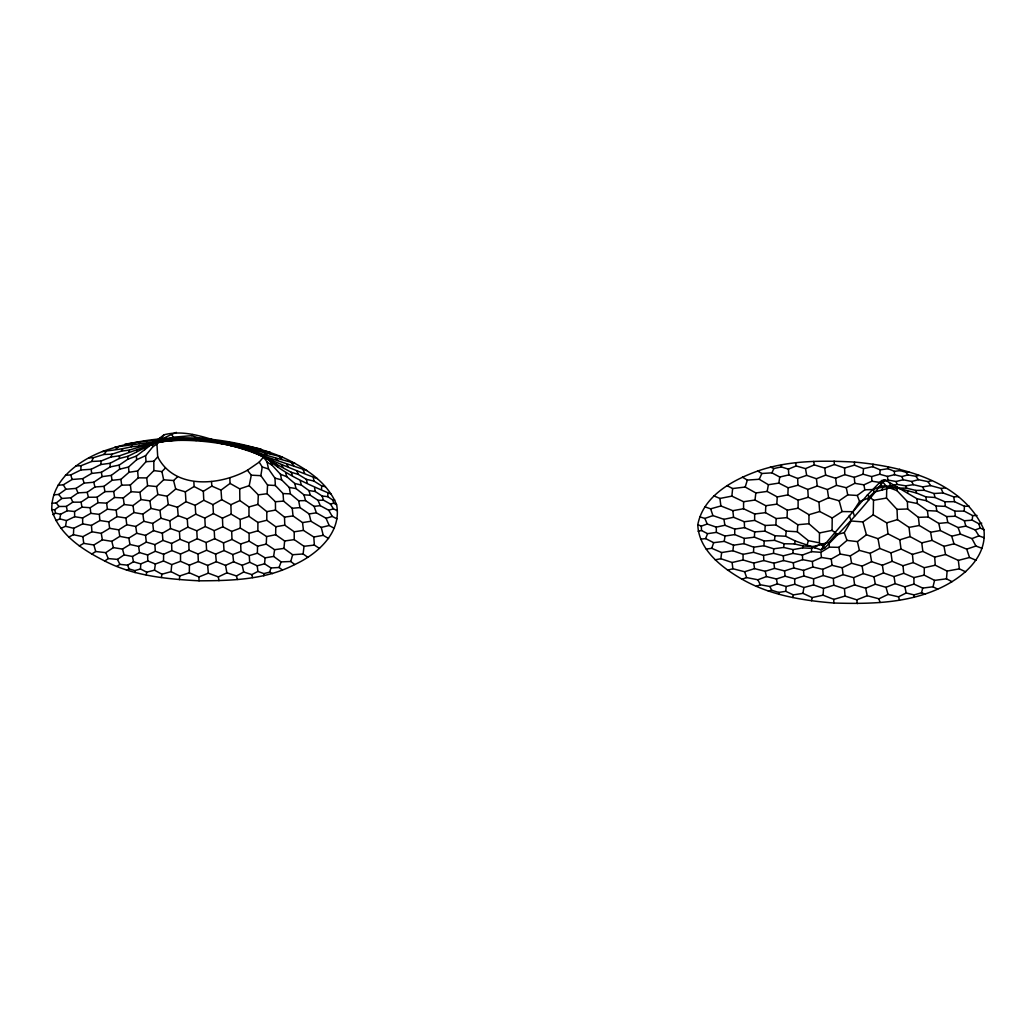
<?xml version="1.0" encoding="UTF-8"?>
<svg xmlns="http://www.w3.org/2000/svg" width="1036" height="1036" viewBox="0 0 1036 1036"><rect width="100%" height="100%" fill="white"/><g stroke="black" fill="none" stroke-linecap="round" stroke-linejoin="round"><path stroke-width="1.5" d="M282.362 569.942L279.034 567.482L270.992 567.961L264.53 563.817L257.213 565.811L249.689 562.276L242.204 565.306L233.605 561.784L225.524 565.371L216.304 561.693L207.653 565.41L198.355 561.577L189.42 565.164L180.523 561.318L180.523 554.027L189.083 550.284L198.018 554.001L206.604 550.258L215.605 554.118L224.022 550.556L232.802 554.545L240.961 551.411L249.262 555.62L257.368 553.211L265.112 557.86L273.634 556.423L281.106 561.9L290.766 561.499L294.755 564.529C317.495 554.092 341.945 532.426 336.622 504.83C327.298 481.442 304.027 467.158 282.129 457.018C225.744 434.265 159.829 430.859 102.344 451.554C77.933 461.098 51.036 480.613 51.8 509.621C58.651 534.576 82.958 549.974 104.766 561.02C133.786 576.016 166.964 579.072 199.054 580.82C231.416 580.691 265.423 579.888 294.755 564.529M328.58 538.513L323.245 535.34L313.804 537.011L303.444 530.393L294.224 531.792L284.783 525.174L275.783 526.754L266.796 520.266L266.809 511.642L257.912 504.415L258.314 494.858L249.21 485.677L251.295 475.174L247.397 470.266C219.58 485.638 174.566 489.808 157.718 456.837L156.941 444.081L163.999 434.809C189.562 428.101 214.569 441.971 239.174 447.345C250.699 449.909 262.38 453.108 270.836 461.875C289.096 476.405 310.386 485.288 331.157 494.107M977.013 515.475L972.636 515.591L964.192 511.098L954.816 511.149L945.389 506.384L936.091 505.969L926.43 500.725L917.028 498.769L884.64 479.72L881.623 480.587L867.391 495.014L825.562 543.537L812.91 546.529L803.392 545.959L794.366 543.939L784.135 543.745L774.514 540.339L764.244 540.986L754.428 537.192L744.327 538.409L734.731 534.589L734.744 529.085L724.902 525.265L716.252 527.13L707.225 524.022L701.32 526.12L697.785 524.695C703.366 495.843 732.387 480.186 757.743 471.017C788.681 460.204 822.221 460.398 854.558 462.069C902.745 466.511 962.729 481.274 983.928 529.72C987.282 558.313 961.162 578.852 937.658 589.173C905.244 603.574 868.634 604.066 833.786 603.017C802.162 600.504 769.968 595.143 742.035 579.228C721.898 567.598 698.704 550.038 697.785 524.695M958.468 496.62L953.716 496.866L943.032 492.955L934.019 493.512L924.19 490.3L915.785 490.429L906.668 488.189L890.105 487.852L874.164 492.126L867.792 498.394L859.556 501.476L852.939 511.693L842.074 511.564L832.219 518L819.696 511.525L808.986 514.698L798.096 508.223L798.121 500.194L787.852 494.897L777.285 496.93L767.158 491.427L755.84 492.955L745.195 487.037L732.633 488.539L726.935 485.599M884.64 479.72C866.692 504.066 846.075 526.392 824.824 547.85L819.398 542.825L819.476 532.944L808.909 523.737L797.759 524.721L787.062 517.624L776.184 518.557L765.475 512.665L754.648 513.985L743.563 508.741L743.589 501.722L731.869 496.127L719.916 498.445L713.83 495.855M952.019 581.688L946.464 578.813L934.576 580.38L924.254 575.135L924.28 567.715L913.221 562.587L903.003 565.734L892.151 561.331L882.374 565.242L871.626 561.654L862.12 566.109L851.605 563.273L842.242 567.741L832.05 565.332L822.739 569.321L812.833 567.003L803.547 570.37L793.757 567.961L784.524 570.914L774.539 568.401L765.19 571.289L754.558 568.635L744.612 571.742L732.866 568.738L727.557 570.214M319.528 548.433L314.361 545.078L304.014 546.296L294.224 539.626L284.641 540.973L275.641 534.731L266.602 536.57L257.86 530.795L257.912 522.468L248.99 516.368L240.171 519.476L231.183 514.167L222.455 518.155L213.416 513.61L204.804 518.091L195.739 514.154L187.257 518.971L178.205 515.721L169.865 520.823L160.878 518.22L152.732 523.4L143.81 521.302L135.768 526.469L126.806 524.747L118.726 529.849L109.635 528.321L101.256 533.346L91.945 531.766L82.906 536.648L73.439 534.718L68.816 537.011M808.909 523.737L808.986 514.698M706.163 549.067L711.758 548.316L721.639 552.551L732.879 550.738L743.058 554.338L753.522 552.33L763.584 555.4L773.555 553.341L783.345 555.801L792.928 553.405L802.434 555.037L811.564 551.67L811.589 548.342L820.486 544.314L828.942 542.475L835.663 534.9L844.262 532.646L851.152 521.004L849.3 515.449M937.658 589.173L933.009 586.79L922.739 588.085L913.959 584.11L904.881 586.881L895.143 583.644L886.013 587.334L875.329 584.2L865.643 588.189L854.622 584.913L844.457 588.668L833.76 585.21L823.529 588.396L813.584 584.926L813.623 578.813L823.193 575.524L833.371 578.438L843.084 574.643L853.638 577.661L863.299 573.594L873.97 576.845L883.54 572.947L894.029 576.599L903.716 573.296L913.907 577.57L924.254 575.135M837.995 534.654L832.063 530.393L832.219 518M57.964 485.236L63.313 484.809L72.132 479.474L82.725 478.658L91.673 473.439L101.373 472.312L110.192 466.925L119.257 465.06L127.829 459.233L127.868 456.332C144.185 448.459 159.777 439.355 176.405 432.375M272.468 573.633L269.658 572.131L263.882 573.607L257.899 571.432L251.852 574.604L243.693 572.014L236.467 575.951L226.897 572.817L218.35 576.897L208.327 573.167L198.925 576.935L189.316 572.766L189.42 565.164M833.786 603.017L833.838 599.391L823.076 595.182L812.133 597.552L802.913 593.343L793.369 594.897L785.754 591.31L778.735 592.437L771.665 590.235L768.362 591.129M275.641 534.731L275.783 526.754M180.523 561.318L171.756 564.607L163.507 560.994L163.623 554.273L171.872 550.595L180.523 554.027M851.152 521.004L862.936 521.924L873.231 514.814L873.516 500.284L867.391 495.014M982.154 548.394L975.925 546.024L971.962 538.616L960.476 534.123L951.708 536.195L940.312 530.536L930.626 532.245L919.32 525.498L909.038 527.389L897.474 519.619L897.008 509.349L886.531 498.057L886.764 486.803L881.623 480.587M257.368 553.211L257.55 546.179L249.132 541.18L240.65 543.991L231.986 539.458L223.517 542.877L214.659 538.707L206.151 542.514L197.228 538.707L188.746 542.735L179.914 539.29L171.587 543.421L162.911 540.416L154.895 544.612L146.322 542.113L138.63 546.425L129.966 544.483L122.507 549.067L113.377 547.617L105.776 552.654L95.726 551.515L91.686 554.118M773.555 553.341L773.685 548.795L763.933 545.739L753.742 547.202L743.952 543.667L733.566 545.195L724.229 541.375L713.662 542.67L705.633 538.603L700.737 539.173M65.385 475.278L70.772 474.941L80.86 469.981L81.002 465.708L91.738 461.46L101.178 460.981L110.93 456.993L119.606 455.788L173.154 437.205L191.673 435.677L199.288 438.124L207.835 438.992L240.067 448.096L306.824 470.512M263.804 575.848L263.882 573.607M787.062 517.624L787.334 510.165L776.78 504.156L765.811 505.723L754.998 500.025L743.589 501.722M754.428 537.192L754.635 531.908L744.534 527.635L734.744 529.085M792.928 553.405L793.084 549.598L802.615 547.902L811.589 548.342M753.522 552.33L753.742 547.202M824.824 547.85L821.017 549.87L795.415 541.012L785.664 536.234L774.993 535.741L764.931 531.118L765.164 525.485L754.648 520.396L744.314 521.743L733.566 517.275L723.944 519.334L712.936 515.604L704.868 518.44L699.779 516.822M787.852 494.897L788.163 487.788L778.839 483.1L768.401 484.719L759.233 479.279L747.345 480.082L742.411 477.169M307.796 557.277L303.121 553.962L292.631 554.726L283.942 548.407L274.605 549.702L266.265 544.12L266.602 536.57M321.536 489.147L321.678 485.91L313.921 481.054L306.358 479.331L298.251 474.384L291.181 472.261L251.178 450.518M73.439 534.718L73.737 528.308L82.686 523.879L91.427 525.407L99.896 520.525L108.793 521.859L116.977 516.64L125.9 518L133.942 512.535L142.89 514.115L150.958 508.443L160.01 510.437L168.272 504.571L177.467 507.251L185.962 501.683L195.182 505.335L203.781 500.284L212.95 504.61L221.691 499.676L230.886 504.687L239.86 500.569L248.977 506.954L257.912 504.415M765.475 512.665L765.811 505.723M770.434 467.003L773.853 468.531L781.299 466.938L788.422 469.14L796.14 465.941L805.516 468.622L814.309 464.892L824.695 468.065L834.394 464.529L844.573 468L854.415 465.151L854.558 462.069M189.316 572.766L179.707 575.977L171.044 571.665L161.927 574.216L154.506 570.176L146.685 572.183L140.495 568.958L140.741 563.895L147.798 560.955L155.374 564.011L163.507 560.994M819.398 542.825L808.391 540.663L797.319 531.766L786.298 531.092L775.86 524.967L776.184 518.557M964.192 511.098L964.438 506.267L954.519 501.683L944.845 501.748L935.016 497.487L925.899 496.866L916.484 493.032L890.701 486.221L878.645 487.865M334.796 500L332.66 500L327.777 496.658L327.946 493.55M334.343 528.347L329.176 525.511L321.251 527.402L310.904 521.25L302.538 522.584L293.033 515.928L284.499 517.119L275.524 510.088L275.408 501.735L267.094 493.719L267.56 485.042L260.865 475.679L262.225 466.977L259.207 462.121L263.455 457.135L259.984 453.613M797.319 531.766L797.759 524.721M763.933 545.739L764.244 540.986M823.076 595.182L823.529 588.396M743.952 543.667L744.327 538.409M776.78 504.156L777.285 496.93M757.743 471.017L761.848 473.491L771.924 472.843L779.745 477.026L788.797 474.915L797.668 478.464L806.668 475.382L816.433 478.736L825.653 475.148L835.612 478.243L844.819 474.63L854.26 477.337L863.066 474.203L863.48 468.648L854.415 465.151M179.422 579.668L179.707 575.977M785.754 591.31L786.156 586.518L794.754 584.265L803.897 587.503L813.584 584.926M946.464 578.813L947.137 571.082L935.288 565.229L924.28 567.715M981.765 523.167L978.761 523.698L972.234 520.163L972.636 515.591M264.53 563.817L265.112 557.86M283.942 548.407L284.641 540.973M171.044 571.665L171.756 564.607M731.869 496.127L732.633 488.539M774.514 540.339L774.993 535.741M303.121 553.962L304.014 546.296M80.86 469.981L91.168 469.295L100.751 464.542L101.178 460.981M754.998 500.025L755.84 492.955M785.664 536.234L786.298 531.092M715.19 559.828L720.875 558.715L721.639 552.551M732.879 550.738L733.566 545.195M781.299 466.938L781.597 464.62M773.685 548.795L783.63 547.461L784.135 543.745M154.506 570.176L155.374 564.011M863.066 474.203L871.639 476.586L879.693 474.242L880.302 469.891L888.059 468.699L894.444 471.354L900.077 470.603L906.047 472.286L908.663 471.73M273.634 556.423L274.605 549.702M724.229 541.375L725.019 536.026L734.731 534.589M972.234 520.163L964.335 520.758L955.36 516.239L946.593 516.575L936.764 511.085L927.388 510.593L917.313 503.522L907.381 501.553L896.982 490.637L897.526 486.946M778.839 483.1L779.745 477.026M100.751 464.542L110.075 463.286L119.179 458.521L119.606 455.788M127.829 459.233L136.376 456.06L144.677 449.689L144.936 448.044M882.296 490.015L882.62 487.956M161.396 577.518L161.927 574.216M811.615 600.75L812.133 597.552M146.231 574.941L146.685 572.183M863.48 468.648L872.662 466.679L873.076 464.167M888.059 468.699L888.383 466.77M802.913 593.343L803.897 587.503M61.124 528.295L65.501 526.288L66.498 520.59L74.67 516.705L82.621 517.974L90.779 513.351L99.314 514.374L107.394 509.207L116.162 510.139L124.165 504.532L133.022 505.568L140.948 499.572L149.922 500.854L157.861 494.509L167.146 496.218L175.719 489.031L185.353 491.828L194.108 486.531L203.328 491.323L211.823 486.104L221.018 490.132L230.057 483.423L229.811 477.842M124.929 444.198C153.665 439.342 183.851 437.891 212.341 439.678M767.158 491.427L768.401 484.719M56.035 520.603L59.777 518.881L60.645 514.232L67.275 510.748L74.579 511.512L81.986 507.148L90.223 507.718L98.006 502.68L106.643 503.133L114.556 497.487L123.31 497.94L131.183 491.711L139.964 492.32L147.617 485.664L156.527 486.557L163.649 479.797L173.569 480.549L177.48 476.936M792.825 597.539L793.369 594.897M933.009 586.79L934.576 580.38M136.674 451.515L137.089 449.87M833.838 599.391L845.013 596.063L856.772 599.831L867.249 595.713L878.955 598.795L888.033 594.418L898.497 596.827L906.215 592.98L914.076 594.91L921.522 592.786L922.739 588.085M290.766 561.499L292.631 554.726M114.983 447.06C149.689 442.514 185.043 436.635 220.215 442.489L220.448 441.647L228.632 442.333L261.059 449.054M745.195 487.037L747.345 480.082M807.122 544.781L808.391 540.663M269.658 572.131L270.992 567.961M711.758 548.316L713.662 542.67M794.366 543.939L795.415 541.012M220.215 442.489L235.34 444.975L235.664 444.081M279.034 567.482L281.106 561.9M128.71 451.955L129.409 450.09C159.143 440.624 191.116 435.055 221.769 443.641C246.516 448.782 270.525 456.863 294.768 463.183M705.633 538.603L707.562 533.669L716.381 532.387L725.019 536.026M110.93 456.993L112.056 454.182L121.419 451.113L129.409 450.09M802.615 547.902L803.392 545.959M91.738 461.46L93.227 457.782L103.794 454.48L112.056 454.182M138.151 447.293L138.643 446.076C186.467 432.621 235.625 445.597 282.129 457.018M771.924 472.843L773.853 468.531M759.233 479.279L761.848 473.491M181.002 439.083L182.206 436.674M145.959 446.386L146.322 445.661M102.344 451.554C111.992 450.233 121.743 449.223 131.235 446.801L132.103 445.35M191.673 435.677L192.398 434.485M121.419 451.113L122.753 449.041M821.017 549.87L825.562 543.537M103.794 454.48L106.112 451.566M53.755 494.884L58.689 494.431L65.89 489.264L76.081 488.383L84.11 483.113L93.771 482.232L102.098 476.651L111.292 475.394L119.645 469.178L128.49 467.042L136.648 459.738L145.597 455.685L152.862 446.723L156.941 444.081M51.8 509.621L54.727 509.803L58.948 506.5L66.369 506.41L72.753 502.175L81.067 502.162L88.436 497.254L97.138 497.189L104.934 491.647L113.727 491.478L121.665 485.185L130.368 484.977L138.215 477.829L146.685 477.92L153.872 470.603L153.807 461.24L157.718 456.837M52.085 503.237L56.242 502.952L61.836 498.471L70.94 497.785L77.985 492.877L87.166 492.346L94.936 486.972L104.001 486.324L112.043 480.315L120.914 479.344L129.021 472.274L137.62 470.966L146.024 461.68L153.807 461.24M197.993 439.484L199.288 438.124M153.872 470.603L161.927 471.587L165.371 468.052M115.708 449.197L118.104 447.086M126.029 445.467L127.583 444.146M811.564 551.67L820.888 552.305L829.357 547.15L838.836 547.332L847.008 540.404L857.407 541.621L866.42 534.77L878.01 538.668L887.994 533.851L899.792 539.847L910.087 536.622L921.755 542.877L932.024 540.391L943.99 546.322L953.988 543.822L966.717 549.158L975.925 546.024M144.677 449.689L163.999 434.809M188.254 440.183L189.161 439.458M798.121 500.194L808.261 497.267L818.958 502.123L828.593 497.811L839.173 500.776L847.746 494.884L857.264 495.454L864.866 489.795L873.529 489.549L881.014 485.871L889.458 486.285L897.021 484.421L905.71 485.845L913.338 484.667L922.713 486.881L930.6 485.599L941.115 488.461L945.363 487.891M104.766 561.02L108.262 558.585L117.456 559.388L124.1 554.895L132.427 556.487L139.497 552.589L147.617 554.946L155.322 551.281L163.623 554.273M247.397 470.266L259.207 462.121M116.887 566.368L119.878 564.361L127.57 565.177L133.489 561.784L140.741 563.895M214.271 441.958L215.087 441.427M79.241 545.907L83.722 543.382L93.875 544.988L102.37 539.834L111.823 541.336L119.813 536.376L128.84 538.085L136.713 533.281L145.532 535.366L153.535 530.652L162.341 533.216L170.539 528.567L179.435 531.649L187.814 527.156L196.775 530.769L205.27 526.521L214.232 530.639L222.805 526.767L231.688 531.416L240.326 528.114L249.093 533.346L257.86 530.795M720.875 558.715L732.128 562.509L743.071 559.958L753.742 563.079L763.791 560.541L773.957 563.208L783.54 560.554L793.356 562.794L802.667 559.673L812.366 561.486L821.444 557.485L831.235 559.026L840.144 554.027L850.323 555.879L859.401 550.388L870.188 553.328L879.771 548.458L890.973 552.874L901.022 549.054L912.418 554.364L922.856 551.411L934.666 557.122L945.531 554.532L958.339 560.385L969.528 557.497L976.106 560.282M52.978 514.698L55.517 513.183L60.645 514.232M788.163 487.788L797.94 485.249L807.782 489.445L817.262 486.026L827.375 489.536L836.505 485.353L846.282 487.723L854.817 483.333L863.882 484.835L871.885 481.222L880.354 482.504L887.878 480.031L896.101 481.507L903.146 479.746L911.68 481.468L918.427 479.694L927.984 481.623L931.584 480.769M126.509 570.15L129.124 568.958L134.797 570.616L140.495 568.958M204.895 441.219L205.711 440.87M971.962 538.616L978.929 535.858L984.2 537.775M756.448 586.272L760.333 584.77L769.89 586.48L777.363 583.89L786.156 586.518M742.035 579.228L746.645 577.583L757.86 579.771L766.459 576.573L776.404 578.969L785.12 576.184L794.69 578.852L803.871 575.977L813.623 578.813M897.008 509.349L907.665 509L918.401 517.365L928.204 516.99L938.81 523.413L947.836 522.52L958.093 527.557L965.837 526.146L975.174 529.927L980.198 528.075L983.928 529.72M230.057 483.423L239.704 488.85L249.21 485.677M263.455 457.135L267.029 461.888L268.531 468.984L274.967 478.153L275.356 485.508L283.048 493.563L290.365 493.861L298.64 500.738L305.555 500.621L314.115 506.371L320.241 505.659L328.749 510.269L333.437 508.793L337.296 510.761M873.231 514.814L886.699 522.856L897.474 519.619M879.693 474.242L887.463 476.405L894.457 474.708L901.903 476.56L907.847 474.902L915.824 476.314L918.854 475.407M275.408 501.735L283.579 501.113L292.23 508.275L299.974 507.588L309.155 513.934L316.381 512.82L326.055 518.272L332.284 516.433L336.946 518.829M704.739 506.772L710.644 508.831L720.901 505.969L732.828 510.683L743.563 508.741M119.179 458.521L127.868 456.332M257.912 522.468L266.796 520.266M257.55 546.179L266.265 544.12M274.967 478.153L281.598 479.836L289.316 487.477L296.011 488.552L303.962 494.82L310.321 495.26L318.039 500.336L323.478 500.168L330.38 504.014L333.877 503.224L336.622 504.83M698.083 531.274L701.514 530.51L707.562 533.669M819.476 532.944L832.063 530.393M947.137 571.082L959.336 568.842L965.63 571.833M787.334 510.165L798.096 508.223M266.809 511.642L275.524 510.088M873.516 500.284L886.531 498.057M258.314 494.858L267.094 493.719M131.235 446.801L138.643 446.076M754.635 531.908L764.931 531.118M765.164 525.485L775.86 524.967M75.952 465.902L81.002 465.708M88.772 457.847L93.227 457.782M964.438 506.267L969.307 506.203M262.017 455.931L263.235 455.969M251.295 475.174L260.865 475.679M267.56 485.042L275.356 485.508M235.34 444.975L270.37 452.279M239.174 447.345L254.157 452.11M267.029 461.888L272.313 465.449L280.445 474.216L286.907 476.793L294.755 483.475L301.346 485.055L308.948 490.572L315.268 491.504L322.079 496.024L327.777 496.658M230.199 445.467L231.196 445.584M178.632 440.209L179.461 440.352M212.263 440.145L220.448 441.647M221.018 443.499L221.769 443.641M240.067 448.096L242.566 448.601M251.865 451.851C273.659 461.149 295.299 470.538 317.262 478.567M321.678 485.91L325.421 486.7M783.63 547.461L793.084 549.598M65.501 526.288L73.737 528.308M195.584 440.391L196.257 440.559M59.777 518.881L66.498 520.59M262.225 466.977L268.531 468.984M921.522 592.786L925.342 594.211M886.764 486.803L896.982 490.637M872.662 466.679L880.302 469.891M245.752 449.546L247.384 450.349M160.308 437.723L161.668 438.396M256.021 453.392L258.003 454.39M162.069 441.284L162.769 441.712M236.441 446.555L237.425 447.176M168.596 439.523L169.826 440.313M812.91 546.529L815.591 548.277M158.922 439.096L159.648 439.575M258.806 448.821L260.658 450.116M267.845 452.084L270.629 454.04M266.485 458.171L268.207 459.466M152.655 440.844L153.859 441.763M260.774 453.897L262.652 455.361M251.023 449.974L252.499 451.126M264.996 453.418L267.146 455.192M279.176 456.721L282.09 459.22M255.607 449.624L257.148 450.984M185.91 439.135L186.739 439.873M271.186 458.818L273.038 460.631M275.693 458.3L277.855 460.476M291.375 462.703L293.758 465.617M58.689 494.431L61.836 498.471M915.824 476.314L918.427 479.694M56.242 502.952L58.948 506.5M242.554 446.827L243.279 447.772M906.047 472.286L907.847 474.902M286.648 464.309L288.422 466.886M927.984 481.623L930.6 485.599M281.481 464.866L283.009 467.223M330.38 504.014L333.437 508.793M975.174 529.927L978.929 535.858M276.288 464.296L277.713 466.666M63.313 484.809L65.89 489.264M328.749 510.269L332.284 516.433M911.68 481.468L913.338 484.667M171.963 434.796L173.154 437.205M757.86 579.771L760.333 584.77M117.456 559.388L119.878 564.361M769.89 586.48L771.665 590.235M303.095 469.839L304.597 473.025M922.713 486.881L924.19 490.3M326.055 518.272L329.176 525.511M941.115 488.461L943.032 492.955M704.868 518.44L707.225 524.022M76.081 488.383L77.985 492.877M105.776 552.654L108.262 558.585M318.039 500.336L320.241 505.659M270.836 461.875L272.313 465.449M889.458 486.285L890.105 487.852M127.57 565.177L129.124 568.958M70.94 497.785L72.753 502.175M905.71 485.845L906.668 488.189M867.792 498.394L868.595 500.362M297.034 471.38L298.251 474.384M901.903 476.56L903.146 479.746M857.264 495.454L859.556 501.476M291.181 472.261L292.398 475.459M332.66 500L333.877 503.224M889.328 482.53L890.701 486.221M958.093 527.557L960.476 534.123M844.262 532.646L847.008 540.404M314.115 506.371L316.381 512.82M744.612 571.742L746.645 577.583M138.953 442.605L139.329 443.706M852.939 511.693L854.519 516.265M710.644 508.831L712.936 515.604M322.079 496.024L323.478 500.168M966.717 549.158L969.528 557.497M978.761 523.698L980.198 528.075M285.638 472.805L286.907 476.793M896.101 481.507L897.021 484.421M898.497 596.827L899.52 600.077M203.548 439.873L203.794 440.663M82.725 478.658L84.11 483.113M70.772 474.941L72.132 479.474M951.708 536.195L953.988 543.822M308.948 490.572L310.321 495.26M886.013 587.334L888.033 594.418M93.875 544.988L95.726 551.515M834.822 531.947L835.663 534.9M878.955 598.795L879.991 602.486M964.335 520.758L965.837 526.146M152.214 444.405L152.862 446.723M248.472 446.645L248.757 447.669M122.507 549.067L124.1 554.895M862.936 521.924L866.42 534.77M300.246 481.028L301.346 485.055M303.962 494.82L305.555 500.621M915.785 490.429L916.484 493.032M839.173 500.776L842.074 511.564M87.166 492.346L88.436 497.254M173.569 480.549L175.719 489.031M934.019 493.512L935.016 497.487M899.727 469.204L900.077 470.603M321.251 527.402L323.245 535.34M111.823 541.336L113.377 547.617M873.529 489.549L874.164 492.126M294.755 483.475L296.011 488.552M93.771 482.232L94.936 486.972M236.467 575.951L237.322 579.5M765.19 571.289L766.459 576.573M309.155 513.934L310.904 521.25M251.852 574.604L252.564 577.622M54.727 509.803L55.517 513.183M857.407 541.621L859.401 550.388M306.358 479.331L307.135 482.763M242.204 565.306L243.693 572.014M904.881 586.881L906.215 592.98M865.643 588.189L867.249 595.713M938.81 523.413L940.312 530.536M161.927 471.587L163.649 479.797M66.369 506.41L67.275 510.748M946.593 516.575L947.836 522.52M846.282 487.723L847.746 494.884M280.445 474.216L281.598 479.836M132.427 556.487L133.489 561.784M880.354 482.504L881.014 485.871M863.882 484.835L864.866 489.795M838.836 547.332L840.144 554.027M146.516 443.201L146.698 444.12M776.404 578.969L777.363 583.89M298.64 500.738L299.974 507.588M314.543 487.736L315.268 491.504M943.99 546.322L945.531 554.532M873.97 576.845L875.329 584.2M225.524 565.371L226.897 572.817M81.067 502.162L81.986 507.148M878.01 538.668L879.771 548.458M128.84 538.085L129.966 544.483M813.7 461.434L814.309 464.892M104.001 486.324L104.934 491.647M870.188 553.328L871.626 561.654M850.323 555.879L851.605 563.273M795.609 462.859L796.14 465.941M930.626 532.245L932.024 540.391M805.516 468.622L806.668 475.382M101.256 533.346L102.37 539.834M313.377 477.751L313.921 481.054M156.527 486.557L157.861 494.509M953.716 496.866L954.519 501.683M118.726 529.849L119.813 536.376M101.373 472.312L102.098 476.651M289.316 487.477L290.365 493.861M723.944 519.334L724.902 525.265M97.138 497.189L98.006 502.68M894.029 576.599L895.143 583.644M862.12 566.109L863.299 573.594M218.35 576.897L218.946 580.73M111.292 475.394L112.043 480.315M882.374 565.242L883.54 572.947M856.772 599.831L857.342 603.625M827.375 489.536L828.593 497.811M753.742 563.079L754.558 568.635M138.63 546.425L139.497 552.589M925.899 496.866L926.43 500.725M890.973 552.874L892.151 561.331M113.727 491.478L114.556 497.487M853.638 577.661L854.622 584.913M824.695 468.065L825.653 475.148M135.768 526.469L136.713 533.281M125.9 518L126.806 524.747M167.146 496.218L168.272 504.571M149.922 500.854L150.958 508.443M139.964 492.32L140.948 499.572M899.792 539.847L901.022 549.054M133.022 505.568L133.942 512.535M936.091 505.969L936.764 511.085M921.755 542.877L922.856 551.411M719.916 498.445L720.901 505.969M123.31 497.94L124.165 504.532M108.793 521.859L109.635 528.321M927.388 510.593L928.204 516.99M831.235 559.026L832.05 565.332M120.914 479.344L121.665 485.185M142.89 514.115L143.81 521.302M835.612 478.243L836.505 485.353M116.162 510.139L116.977 516.64M842.242 567.741L843.084 574.643M106.643 503.133L107.394 509.207M91.168 469.295L91.673 473.439M257.213 565.811L257.899 571.432M130.368 484.977L131.183 491.711M82.906 536.648L83.722 543.382M778.735 592.437L778.981 594.418M146.685 477.92L147.617 485.664M944.845 501.748L945.389 506.384M732.128 562.509L732.866 568.738M958.339 560.385L959.336 568.842M886.699 522.856L887.994 533.851M302.538 522.584L303.444 530.393M145.532 535.366L146.322 542.113M918.401 517.365L919.32 525.498M887.463 476.405L887.878 480.031M816.433 478.736L817.262 486.026M784.524 570.914L785.12 576.184M732.828 510.683L733.566 517.275M909.038 527.389L910.087 536.622M773.957 563.208L774.539 568.401M232.802 554.545L233.605 561.784M160.01 510.437L160.878 518.22M820.888 552.305L821.444 557.485M152.732 523.4L153.535 530.652M954.816 511.149L955.36 516.239M292.23 508.275L293.033 515.928M134.797 570.616L135.017 572.649M128.49 467.042L129.021 472.274M912.418 554.364L913.221 562.587M90.223 507.718L90.779 513.351M99.314 514.374L99.896 520.525M903.003 565.734L903.716 573.296M854.26 477.337L854.817 483.333M119.257 465.06L119.645 469.178M828.942 542.475L829.357 547.15M215.605 554.118L216.304 561.693M812.366 561.486L812.833 567.003M207.653 565.41L208.327 573.167M177.467 507.251L178.205 515.721M169.865 520.823L170.539 528.567M137.62 470.966L138.215 477.829M834.11 461.085L834.394 464.529M91.427 525.407L91.945 531.766M162.341 533.216L162.911 540.416M818.958 502.123L819.696 511.525M793.356 562.794L793.757 567.961M934.666 557.122L935.288 565.229M844.457 588.668L845.013 596.063M822.739 569.321L823.193 575.524M136.376 456.06L136.648 459.738M145.597 455.685L146.024 461.68M313.804 537.011L314.361 545.078M283.048 493.563L283.579 501.113M221.018 490.132L221.691 499.676M187.257 518.971L187.814 527.156M788.422 469.14L788.797 474.915M211.512 481.507L211.823 486.104M249.262 555.62L249.689 562.276M223.517 542.877L224.022 550.556M154.895 544.612L155.322 551.281M807.782 489.445L808.261 497.267M195.182 505.335L195.739 514.154M185.353 491.828L185.962 501.683M179.435 531.649L179.914 539.29M917.028 498.769L917.313 503.522M206.151 542.514L206.604 550.258M803.547 570.37L803.871 575.977M196.775 530.769L197.228 538.707M833.371 578.438L833.76 585.21M204.804 518.091L205.27 526.521M871.639 476.586L871.885 481.222M214.232 530.639L214.659 538.707M802.434 555.037L802.667 559.673M212.95 504.61L213.416 513.61M203.328 491.323L203.781 500.284M193.861 481.701L194.108 486.531M163.481 440.779L163.507 441.517M701.32 526.12L701.514 530.51M198.018 554.001L198.355 561.577M188.746 542.735L189.083 550.284M240.65 543.991L240.961 551.411M797.668 478.464L797.94 485.249M783.345 555.801L783.54 560.554M763.584 555.4L763.791 560.541M222.455 518.155L222.805 526.767M171.587 543.421L171.872 550.595M914.076 594.91L914.166 597.384M844.573 468L844.819 474.63M907.381 501.553L907.665 509M744.314 521.743L744.534 527.635M231.688 531.416L231.986 539.458M284.499 517.119L284.783 525.174M198.925 576.935L199.054 580.82M110.075 463.286L110.192 466.925M230.886 504.687L231.183 514.167M147.617 554.946L147.798 560.955M716.252 527.13L716.381 532.387M240.171 519.476L240.326 528.114M74.579 511.512L74.67 516.705M794.69 578.852L794.754 584.265M239.704 488.85L239.86 500.569M82.621 517.974L82.686 523.879M913.907 577.57L913.959 584.11M894.444 471.354L894.457 474.708M907.64 491.219L907.64 493.097M249.093 533.346L249.132 541.18M743.058 554.338L743.071 559.958M754.648 513.985L754.648 520.396M294.224 531.792L294.224 539.626M248.977 506.954L248.99 516.368"/></g></svg>
